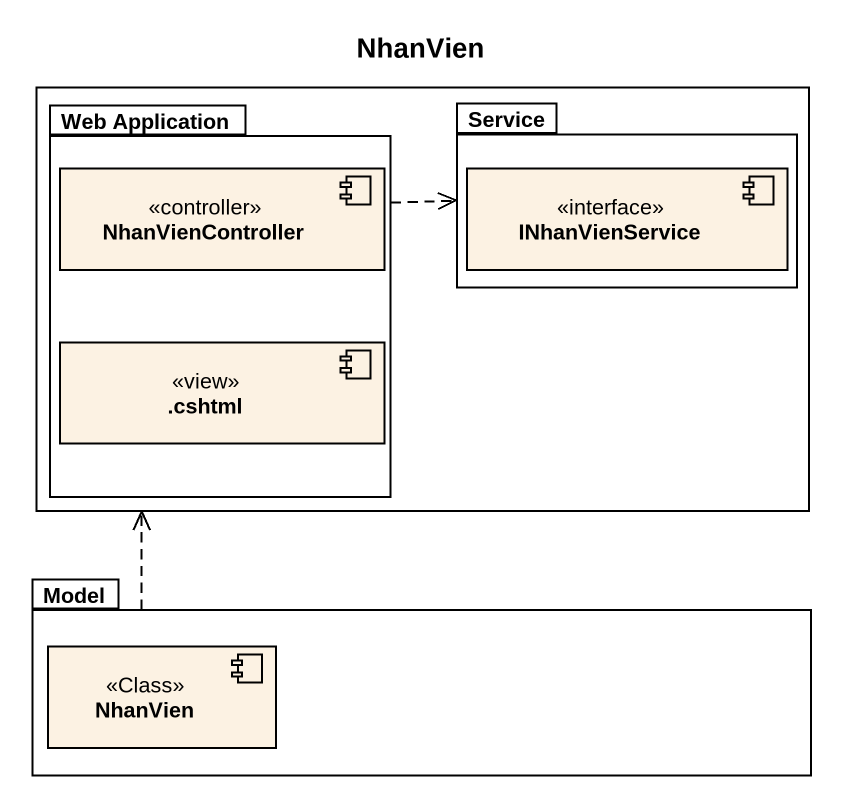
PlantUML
@startuml
title NhanVien
rectangle " " as rectangle1 {
  package "Web Application" as Web_Application {
    component NhanVienController <<controller>>
    component ".cshtml" as cshtml <<view>>
  }
  package Service {
    component INhanVienService <<interface>>
  }
}
package Model {
  component NhanVien <<Class>>
}
Web_Application .right.> Service
Model .up.> rectangle1
@enduml
